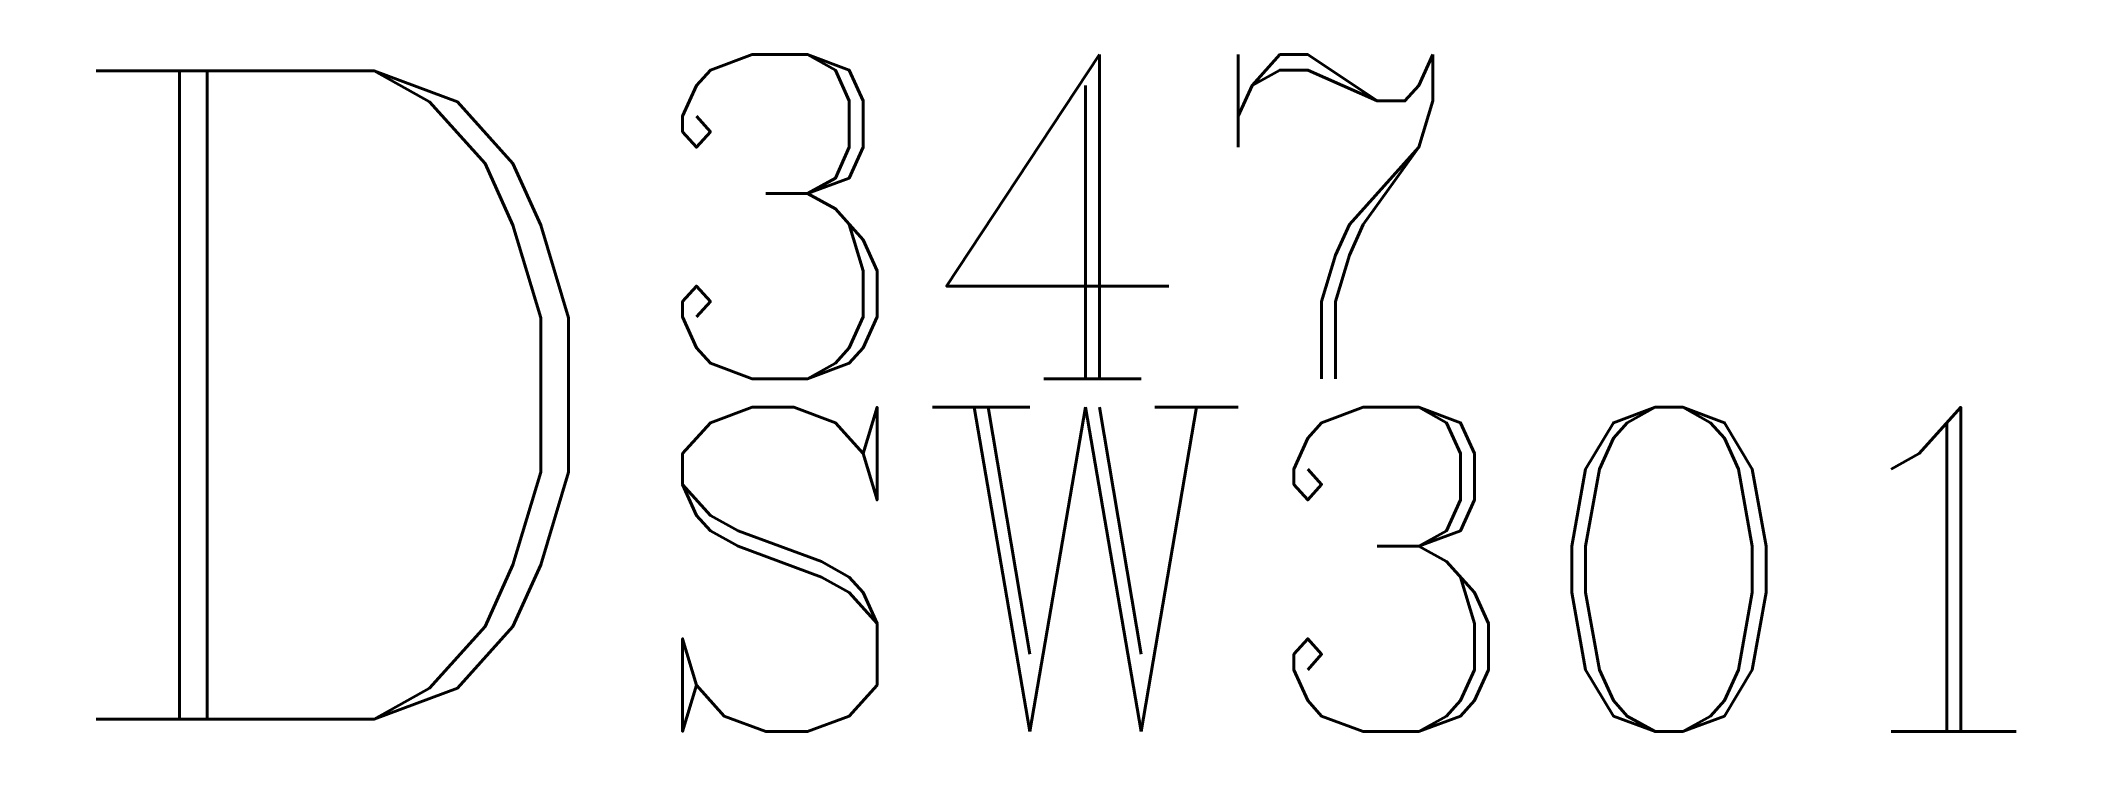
# Model space of a CAD drawing. Header units: inches. Extents: x -14.7 to 49.1, y 6.9 to 29.1.
import ezdxf

# ---------------------------------------------------------------- set-up
doc = ezdxf.new("R2010")
doc.units = ezdxf.units.IN
doc.header["$LTSCALE"] = 48
doc.header["$MEASUREMENT"] = 0
doc.styles.add('FSL12-1', font='complex.shx')

msp = doc.modelspace()

# ---------------------------------------------------------------- wipeouts: each hides what was drawn before it
msp.add_wipeout([(-14.723, 6.906), (49.147, 6.906), (49.147, 29.084), (-14.723, 29.084)])

# ---------------------------------------------------------------- next in the draw order: texts
at = {"linetype": 'Continuous', "attachment_point": 1, "style": 'FSL12-1'}
for s, insert, char_height, width in [('D', (-14.723, 28.132), 20.4, 91.8), ('347', (4.166, 28.644), 10.2, 66.9375), ('SW301', (4.166, 17.545), 10.2, 66.9375)]:
    msp.add_mtext(s, dxfattribs=dict(at, insert=insert, char_height=char_height, width=width))

doc.saveas('drawing.dxf')
